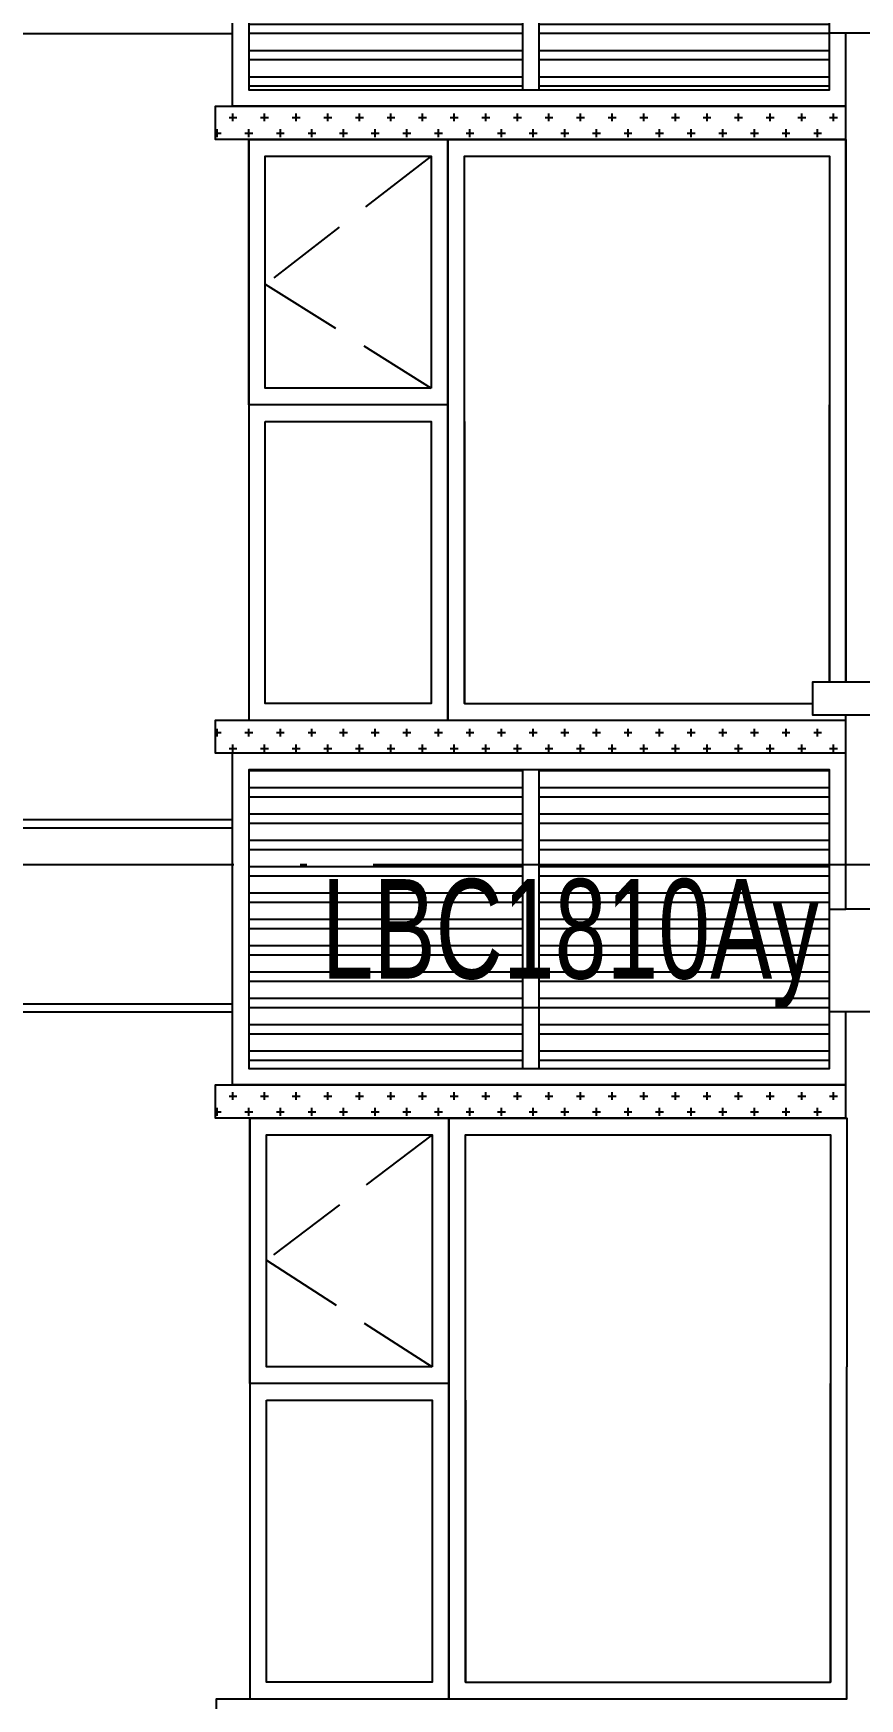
# Model space of a CAD drawing. Extents: x -12446 to 284554, y -295110 to 165007.
# Drawn here: x 78649 to 81140, y -243169 to -238149 of the extents above; entities that cross this region are included whole.
import ezdxf
from ezdxf.enums import TextEntityAlignment as Align

# ---------------------------------------------------------------- set-up
doc = ezdxf.new("R2010")
doc.units = 0
doc.header["$LTSCALE"] = 1000
doc.linetypes.add('AX-14-E$0$AX-85-M02$0$DASH', pattern=[0.35, 0.25, -0.1])
doc.linetypes.add('AX-14-E$0$DOTE', pattern=[2.42, 2, -0.2, 0.02, -0.2])
doc.layers.get('0').update_dxf_attribs({"linetype": 'CONTINUOUS'})
doc.layers.get('Defpoints').update_dxf_attribs({"linetype": 'CONTINUOUS'})
for name, color, linetype in [('A-Anno-Note', 241, 'CONTINUOUS'), ('AX-14-comp-tc$0$AX-T-LMCZ-Z$0$AX-13-E01-E03$0$A-Detl-Patt', 8, 'CONTINUOUS'), ('AX-14-E$0$A-Detl-Fine', 152, 'CONTINUOUS'), ('AX-14-E$0$A-Detl-Patt', 8, 'CONTINUOUS'), ('AX-14-E$0$A-Detl-Thin', 131, 'CONTINUOUS'), ('AX-14-E$0$A-Wind-Iden', 11, 'CONTINUOUS')]:
    doc.layers.add(name, color=color, linetype=linetype)
doc.layers.add('AX-14-E$0$A-Grid', color=222, linetype='AX-14-E$0$DOTE', plot=False)
doc.styles.add('AX-14-E$0$_TCH_DIM', font='JZFZ_ENA', dxfattribs={"width": 0.7, "bigfont": 'JZFZ_CNB'})

# ---------------------------------------------------------------- blocks, each defined once
blk = doc.blocks.new('AX-14-E$0$A$C1980769A')
at = {"layer": 'AX-14-E$0$A-Detl-Fine'}
for points in [[(21550, 2200), (21050, 2200), (21050, 2900), (21550, 2900)], [(21050, 2100), (21550, 2100), (21550, 1250), (21050, 1250)]]:
    blk.add_lwpolyline(points, close=True, dxfattribs=at)
for points in [[(21650, 1250), (21650, 2900), (22750, 2900), (22750, 1250)], [(21650, 2100), (21650, 1250), (22750, 1250), (22750, 2150)]]:
    blk.add_lwpolyline(points, dxfattribs=at)
at = {"layer": 'AX-14-E$0$A-Detl-Patt', "linetype": 'AX-14-E$0$AX-85-M02$0$DASH'}
blk.add_lwpolyline([(21550, 2900), (21050, 2521.5), (21550, 2200)], dxfattribs=at)
at = {"layer": 'AX-14-E$0$A-Detl-Thin'}
blk.add_line((21000, 2950), (21000, 1200), dxfattribs=at)
for points in [[(21600, 2150), (21000, 2150), (21000, 2950), (21600, 2950)], [(21600, 2150), (21600, 1200)]]:
    blk.add_lwpolyline(points, close=True, dxfattribs=at)
for points in [[(21600, 2150), (21600, 2950), (22200, 2950)], [(22200, 2950), (22800, 2950), (22800, 2200)], [(21600, 2150), (21000, 2150), (21000, 1200), (22800, 1200), (22800, 2200)], [(21600, 2150), (21000, 2150)], [(22800, 1100), (20900, 1100), (20900, 1200), (22800, 1200)]]:
    blk.add_lwpolyline(points, dxfattribs=at)
blk = doc.blocks.new('AX-14-E$0$A$C7DED0338')
at = {"layer": 'AX-14-E$0$A-Detl-Patt'}
h = blk.add_hatch(dxfattribs=at)
h.set_pattern_fill('STEEL', color=256, scale=50, angle=135)
h.set_pattern_definition([(180, (-2388.15, -342499.556), (-7e-15, -79.375), []), (180, (-2416.21, -342527.62), (-7e-15, -79.375), [])])
h.paths.add_polyline_path([(21000, 1050), (21825, 1050), (21825, 150), (21000, 150)])
h.paths.add_polyline_path([(22750, 865), (22750, 765), (22750, 150), (21875, 150), (21875, 1050), (22750, 1050)])
at = {"layer": 'AX-14-E$0$A-Detl-Fine'}
for points in [[(21550, 2200), (21050, 2200), (21050, 2900), (21550, 2900)], [(21050, 2100), (21550, 2100), (21550, 1250), (21050, 1250)], [(21875, 1050), (21825, 1050), (21825, 150), (21875, 150)]]:
    blk.add_lwpolyline(points, close=True, dxfattribs=at)
for points in [[(21650, 1250), (21650, 2900), (22750, 2900), (22750, 1250)], [(21650, 2100), (21650, 1250), (22750, 1250), (22750, 2150)], [(22750, 690), (22750, 1050), (21000, 1050), (21000, 150), (22750, 150), (22750, 690)]]:
    blk.add_lwpolyline(points, dxfattribs=at)
at = {"layer": 'AX-14-E$0$A-Detl-Patt', "linetype": 'AX-14-E$0$AX-85-M02$0$DASH'}
blk.add_lwpolyline([(21550, 2900), (21050, 2513.7), (21550, 2200)], dxfattribs=at)
at = {"layer": 'AX-14-E$0$A-Detl-Thin'}
for p, q in [((22800, 865), (22800, 3270)), ((21000, 2950), (21000, 1200)), ((20950, 1100), (20950, 100)), ((26700, 630), (22800, 630)), ((22800, 0), (22800, 320)), ((22800, 100), (20950, 100)), ((21000, 0), (22800, 0))]:
    blk.add_line(p, q, dxfattribs=at)
for points in [[(21600, 2150), (21000, 2150), (21000, 2950), (21600, 2950)], [(21600, 2150), (21600, 1200)]]:
    blk.add_lwpolyline(points, close=True, dxfattribs=at)
for points in [[(21600, 2150), (21600, 2950), (22200, 2950)], [(22200, 2950), (22800, 2950), (22800, 1315)], [(21600, 2150), (21000, 2150), (21000, 1200), (22800, 1200), (22800, 2200)], [(21600, 2150), (21000, 2150)], [(22800, 1100), (20900, 1100), (20900, 1200), (22800, 1200)], [(22800, 0), (20900, 0), (20900, 100), (22800, 100)]]:
    blk.add_lwpolyline(points, dxfattribs=at)
blk.add_wipeout([(26800, 1215), (22700, 1215), (22700, 1315), (26800, 1315)]).dxf.layer = 'AX-14-E$0$A-Detl-Thin'
blk.add_line((26700, 1215), (22800, 1215), dxfattribs=at)
blk.add_lwpolyline([(26700, 320), (22750, 320), (22750, 630), (22800, 630), (22800, 1215), (22700, 1215), (22700, 1315), (22879.8, 1315), (22879.8, 1365)], dxfattribs=at)
blk = doc.blocks.new('AX-14-E$0$awrhhrejreyhre')
at = {"layer": 'AX-14-E$0$A-Detl-Patt'}
for p, q in [((163911, 170323.8), (165111.3, 170323.8)), ((163911, 167953.8), (165111.3, 167953.8)), ((163911, 167928.8), (165111.3, 167928.8)), ((163911, 167398.8), (165111.3, 167398.8)), ((163911, 167373.8), (165111.3, 167373.8))]:
    blk.add_line(p, q, dxfattribs=at)
blk = doc.blocks.new('AX-14-comp-tc')
at = {"layer": 'AX-14-comp-tc$0$AX-T-LMCZ-Z$0$AX-13-E01-E03$0$A-Detl-Patt'}
h = blk.add_hatch(dxfattribs=at)
h.set_pattern_fill('CROSS', color=256, scale=30)
h.set_pattern_definition([(0, (-80971.406, -409376.595), (47.625, 47.625), [23.8125, -71.4375]), (90, (-80959.5, -409388.5), (-47.625, 47.625), [23.8125, -71.4375])])
h.paths.add_polyline_path([(79044.4, -243691.9), (80941.3, -243691.9), (80941.3, -243791.9), (79044.4, -243791.9)])
h.paths.add_polyline_path([(79044.4, -244791.9), (80944.4, -244791.9), (80944.4, -244891.9), (79044.4, -244891.9)])
h = blk.add_hatch(dxfattribs=at)
h.set_pattern_fill('CROSS', color=256, scale=30)
h.set_pattern_definition([(0, (-80971.406, -412326.595), (47.625, 47.625), [23.8125, -71.4375]), (90, (-80959.5, -412338.5), (-47.625, 47.625), [23.8125, -71.4375])])
h.paths.add_polyline_path([(79044.4, -246641.9), (80941.3, -246641.9), (80941.3, -246741.9), (79044.4, -246741.9)])
h.paths.add_polyline_path([(79044.4, -247741.9), (80944.4, -247741.9), (80944.4, -247841.9), (79044.4, -247841.9)])
blk = doc.blocks.new('AX-14-E$0$JB-WIDR-TAG')
at = {"layer": 'Defpoints'}
blk.add_line((-1.694, -2.375), (0.306, -2.375), dxfattribs=at)
at = {"style": 'AX-14-E$0$_TCH_DIM', "width": 0.7}
blk.add_attdef('WD_TAG', text='', height=3, dxfattribs=at).set_placement((0, 0), align=Align.MIDDLE_CENTER)
blk = doc.blocks.new('AX-14-E$0$wegwgewhrejsr')
at = {"layer": 'AX-14-E$0$A-Wind-Iden', "xscale": 100, "yscale": 100, "zscale": 100, "rotation": 3.415094585006376e-08}
blk.add_blockref('AX-14-E$0$JB-WIDR-TAG', (166127.3, 167624.5), dxfattribs=at).add_auto_attribs({'WD_TAG': 'LBC1810Ay'})
blk = doc.blocks.new('AX-14-E')
at = {"layer": 'AX-14-E$0$A-Detl-Thin'}
blk.add_blockref('AX-14-E$0$A$C1980769A', (58301.6, -244369.4), dxfattribs=at)
blk.add_blockref('AX-14-E$0$A$C7DED0338', (58298.5, -241419.4), dxfattribs=at)
at = {"layer": 'AX-14-E$0$A-Grid'}
blk.add_line((55473.5, -240654.4), (94520.7, -240654.4), dxfattribs=at)
at = {"layer": 'AX-14-E$0$A-Detl-Thin'}
blk.add_blockref('AX-14-E$0$A$C7DED0338', (58298.5, -238469.4), dxfattribs=at)
for name, p in [('AX-14-comp-tc', (152.8, 6422.5)), ('AX-14-E$0$wegwgewhrejsr', (-85859.7, -408473.3))]:
    blk.add_blockref(name, p, dxfattribs=at)
at = {"layer": 'AX-14-E$0$A-Detl-Thin', "color": 6}
blk.add_blockref('AX-14-E$0$awrhhrejreyhre', (-85859.7, -408473.3), dxfattribs=at)

msp = doc.modelspace()

# ---------------------------------------------------------------- block references
at = {"layer": 'A-Anno-Note'}
msp.add_blockref('AX-14-E', (0, 0), dxfattribs=at)

doc.saveas('drawing.dxf')
